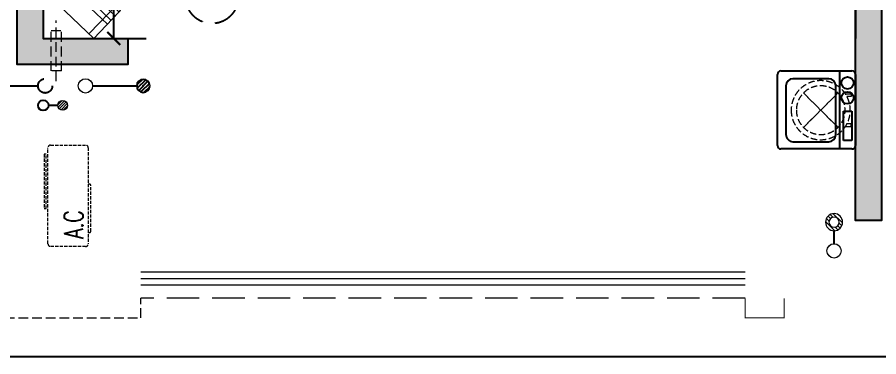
# Model space of a CAD drawing. Extents: x 2803505 to 5851001, y -1372902 to 24339.
# Drawn here: x 3452412 to 3459041, y -770086 to -767473 of the extents above; entities that cross this region are included whole.
import ezdxf

# ---------------------------------------------------------------- set-up
doc = ezdxf.new("R2010")
doc.units = 0
doc.header["$LTSCALE"] = 1000
doc.header["$MEASUREMENT"] = 0
for name, pattern in [('$1$DASH', [0.35, 0.25, -0.1]), ('A户型$0$DASH', [0.35, 0.25, -0.1]), ('DASH', [0.35, 0.25, -0.1]), ('HIDDEN', [0.375, 0.25, -0.125])]:
    doc.linetypes.add(name, pattern=pattern)
doc.layers.get('0').update_dxf_attribs({"linetype": 'CONTINUOUS'})
doc.layers.get('Defpoints').update_dxf_attribs({"linetype": 'CONTINUOUS'})
for name, color, linetype in [('!!电气', 1, 'CONTINUOUS'), ('5fur', 175, 'CONTINUOUS'), ('COLU', 7, 'CONTINUOUS'), ('LVTRY', 252, 'CONTINUOUS'), ('S-砼墙填充', 251, 'CONTINUOUS'), ('VPIPE-凝结', 150, 'CONTINUOUS'), ('VPIPE-雨水', 4, 'DASH'), ('看线', 185, 'CONTINUOUS')]:
    doc.layers.add(name, color=color, linetype=linetype)
for name, color, linetype, lineweight in [('EQUIP_地漏', 7, 'CONTINUOUS', 18), ('VPIPE-废水', 31, 'TG_F', 18), ('WINDOW', 146, 'CONTINUOUS', 20), ('平面-栏杆', 56, 'CONTINUOUS', 15), ('平面-看线', 252, 'CONTINUOUS', 15), ('平面-空调室内机', 176, 'CONTINUOUS', 9), ('平面-空调预留孔', 252, 'CONTINUOUS', 15), ('粉刷', 251, 'CONTINUOUS', 9)]:
    doc.layers.add(name, color=color, linetype=linetype, lineweight=lineweight)
doc.styles.add('_TCH_DIM', font='SIMPLEX', dxfattribs={"bigfont": 'GBCBIG'})
doc.styles.get("Standard").update_dxf_attribs({"font": 'gbenor.shx', "bigfont": 'gbcbig.shx'})
doc.styles.add('TG_LINETYPE', font='SIMPLEX', dxfattribs={"width": 0.8, "height": 3, "bigfont": 'HZTXT'})
doc.linetypes.add('TG_F', pattern='A,2,-0.3,["F",TG_LINETYPE,S=0.1,R=0,X=-0.23,Y=-0.15],0', length=2.3)
doc.dimstyles.get("Standard").update_dxf_attribs({"dimscale": 100, "dimtxt": 3.5, "dimasz": 1, "dimexe": 2.5, "dimexo": 3, "dimgap": 1.5, "dimtad": 1, "dimdec": 0, "dimzin": 0, "dimdsep": 46, "dimtxsty": 'Standard', "dimblk": 'ARCHTICK', "dimcen": 0.09, "dimadec": 0, "dimazin": 0, "dimtfac": 1, "dimtdec": 0, "dimtix": 1, "dimtmove": 2, "dimatfit": 3, "dimfxl": 1, "dimtolj": 1, "dimtzin": 0, "dimarcsym": 0})

# ---------------------------------------------------------------- blocks, each defined once
blk = doc.blocks.new('dfgdfgsf')
at = {"layer": '5fur', "color": 252, "linetype": 'A户型$0$DASH'}
blk.add_circle((2096543.1, -1254987.2), 207.8, dxfattribs=at)
blk = doc.blocks.new('$lvtry$00000171')
for p, q in [((-74.2, 10.6), (-10.6, 74.2)), ((-69.8, -27.4), (27.4, 69.8)), ((-53, -53), (53, 53)), ((-27.4, -69.8), (69.8, 27.4)), ((10.6, -74.2), (74.2, -10.6))]:
    blk.add_line(p, q)
blk.add_circle((0, 0), 75)
blk.add_point((0, 0))
blk = doc.blocks.new('$TwtSys$00000141')
at = {"color": 252}
for p, q in [((-47.1, 3.8), (-5, 45.9)), ((-47.1, 3.8), (-5, 45.9)), ((-43.6, -17.5), (17.5, 43.6)), ((-43.6, -17.5), (17.5, 43.6)), ((-33.2, -33.2), (33.2, 33.2)), ((-33.2, -33.2), (33.2, 33.2)), ((-16.2, -43.5), (43.8, 16.4)), ((-16.2, -43.5), (43.8, 16.4)), ((5.7, -46.1), (46.1, -5.7)), ((5.7, -46.1), (46.1, -5.7))]:
    blk.add_line(p, q, dxfattribs=at)
blk.add_circle((0, 0), 47, dxfattribs=at)
blk.add_circle((0, 0), 47, dxfattribs=at)
blk = doc.blocks.new('rtyryrtyeeretee')
at = {"layer": '平面-空调预留孔', "color": 252, "linetype": 'DASH', "ltscale": 0.1}
for p, q in [((669748.9, 343882), (669748.9, 343872)), ((669758.9, 343862), (670111.7, 343862)), ((670121.7, 343872), (670121.7, 343882))]:
    blk.add_line(p, q, dxfattribs=at)
blk.add_lwpolyline([(670402, 343882), (669662, 343882, -0.414214), (669642, 343902), (669642, 344172, -0.414214), (669662, 344192), (670402, 344192, -0.414214), (670422, 344172), (670422, 343902, -0.414214)], format="xyb", close=True, dxfattribs=at)
blk.add_lwpolyline([(670352.8, 344221.1), (669933, 344221.1), (669933, 344206), (670352.8, 344206)], close=True, dxfattribs=at)
for centre, start, end in [((669758.9, 343872), 180, 270), ((670111.7, 343872), 270, 0)]:
    blk.add_arc(centre, 10, start, end, dxfattribs=at)
at = {"layer": '平面-空调预留孔', "color": 252, "linetype": 'DASH', "ltscale": 0.1, "style": '_TCH_DIM', "width": 0.705882}
blk.add_text('A.C', height=146.88, dxfattribs=at).set_placement((669701.4, 343921.6))
blk = doc.blocks.new('RECTANG')
for p, q in [((1, 1), (0, 1)), ((0, 1), (0, 0)), ((1, 0), (1, 1)), ((0, 0), (1, 0))]:
    blk.add_line(p, q)
blk = doc.blocks.new('洗衣机')
at = {"layer": 'LVTRY'}
for p, q in [((3790993.7, 243444.5), (3790993.7, 242899.1)), ((3791567.4, 243472.1), (3791021, 243472.1)), ((3791116.5, 243472.1), (3791116.5, 242871.5)), ((3791594.6, 242899.1), (3791594.6, 243444.5)), ((3791145.1, 242982.5), (3791145.1, 243358)), ((3791199, 243412.7), (3791474.9, 243412.7)), ((3791528.8, 243358), (3791528.8, 242982.5)), ((3791474.9, 242927.8), (3791199, 242927.8)), ((3791021, 242871.5), (3791567.4, 242871.5))]:
    blk.add_line(p, q, dxfattribs=at)
at = {"layer": 'LVTRY', "extrusion": (0, 0, -1)}
for centre, major_axis, start_param, end_param in [((3791021, 243444.5), (0, 27.6), -1.570796, 0), ((3791055.1, 243379.8), (0, 46.9), 3.141593, 9.424778), ((3791567.4, 243444.5), (0, 27.6), 0, 1.570796), ((3791199, 243358), (0, 54.7), 4.712389, 6.283185), ((3791474.9, 243358), (0, 54.7), 0, 1.570796), ((3791055.1, 243265.7), (0, 46.9), 3.141593, 9.424778), ((3791199, 242982.5), (0, 54.7), 3.141593, 4.712389), ((3791474.9, 242982.5), (0, 54.7), 1.570796, 3.141593), ((3791021, 242899.1), (0, 27.6), 3.141593, 4.712389), ((3791567.4, 242899.1), (0, 27.6), 1.570796, 3.141593)]:
    blk.add_ellipse(centre, major_axis=major_axis, ratio=0.986385, start_param=start_param, end_param=end_param, dxfattribs=at)
at = {"layer": 'LVTRY', "xscale": 63.25620569481588, "yscale": 224.5369532744355, "zscale": 64.12934308941763, "rotation": 180}
blk.add_blockref('RECTANG', (3791085.2, 243162.4), dxfattribs=at)
blk = doc.blocks.new('$TwtSys$00000543')
at = {"color": 252}
for p, q in [((-93.6, -8.5), (8.5, 93.6)), ((-8.5, -93.6), (93.6, 8.5)), ((12.5, 55), (41.7, 84.2)), ((39.9, 39.9), (66.5, 66.5)), ((55, 12.5), (84.2, 41.7)), ((-84.2, -41.7), (-55, -12.5)), ((-66.5, -66.5), (-39.9, -39.9)), ((-41.7, -84.2), (-12.5, -55))]:
    blk.add_line(p, q, dxfattribs=at)
for radius in [94, 56.4]:
    blk.add_circle((0, 0), radius, dxfattribs=at)
blk = doc.blocks.new('dnfhfn')
at = {"color": 252, "linetype": '$1$DASH', "ltscale": 0.2}
for p, q in [((101.9, 462.7, 0), (121.9, 462.7, 0)), ((101.9, 417.2, 0), (101.9, 462.7, 0)), ((121.9, 462.7, 0), (121.9, 429, 0)), ((353.1, 462.7, 0), (333.1, 462.7, 0)), ((333.1, 462.7, 0), (333.1, 429, 0)), ((353.1, 417.2, 0), (353.1, 462.7, 0))]:
    blk.add_line(p, q, dxfattribs=at)
at = {"color": 252, "linetype": '$1$DASH', "ltscale": 0.2, "elevation": 0}
for points in [[(94.9, 360.1), (94.9, 360.1), (360.1, 94.9), (360.1, 94.9)], [(360.1, 360.1), (94.9, 94.9), (94.9, 94.9), (360.1, 360.1)]]:
    blk.add_lwpolyline(points, close=True, dxfattribs=at)
at = {"color": 252, "linetype": '$1$DASH', "ltscale": 0.2}
for radius in [227.5, 187.5]:
    blk.add_circle((227.5, 227.5, 0), radius, dxfattribs=at)
blk = doc.blocks.new('dasdasf1sa2f31as32f')
at = {"color": 8}
for p, q in [((-116, 585.6), (43.3, 640.5)), ((82.7, 476.6), (43.3, 640.5)), ((-22.8, 585.5), (-116, 585.6)), ((-22.8, 585.5), (-73.4, 493.2)), ((32.4, 555.1), (-18.1, 462.9)), ((82.7, 476.6), (32.4, 555.1)), ((-473.5, 259.7), (-339.5, 504)), ((-269.8, 524.3), (-427.7, 236.5)), ((114.7, 208.4), (-359.1, 468.2)), ((134.6, 245.5), (-338.8, 505.1)), ((-269.8, 524.3), (113.7, 314)), ((-31.3, 504.4), (-73.4, 493.2)), ((-18.1, 462.9), (-31.3, 504.4)), ((92.6, 168.8), (-380.9, 428.5)), ((72.3, 131.9), (-401.1, 391.6)), ((113.7, 314), (-44.2, 26.2)), ((0, 0), (-473.5, 259.7)), ((134, 244.4), (0, 0))]:
    blk.add_line(p, q, dxfattribs=at)
for centre, start, end in [((-294.5, 479.4), 61.25933, 151.25933), ((89, 269), 331.25933, 61.25933)]:
    blk.add_arc(centre, 51.3, start, end, dxfattribs=at)
blk = doc.blocks.new('GDGDGRD')
at = {"layer": 'S-砼墙填充'}
h = blk.add_hatch(color=252, dxfattribs=at)
h.dxf.hatch_style = 1
h.paths.add_polyline_path([(442866.6, 288915.4), (442666.6, 288915.4), (442666.6, 288515.4), (442016.6, 288515.4), (442016.6, 288315.4), (442866.6, 288315.4)])
h = blk.add_hatch(color=252, dxfattribs=at)
h.dxf.hatch_style = 1
h.paths.add_polyline_path([(436416.5, 288315.4), (436416.5, 288565.4), (436416.5, 288765.4), (436416.5, 288515.4), (436416.5, 288815.4), (436216.5, 288815.4), (436216.5, 287115.4), (436416.5, 287115.4)])
at = {"layer": 'COLU', "color": 252}
for points in [[(442866.6, 288915.4), (442666.6, 288915.4), (442666.6, 288515.4), (442016.6, 288515.4), (442016.6, 288315.4), (442866.6, 288315.4)], [(436416.5, 288315.4), (436416.5, 288565.4), (436416.5, 288765.4), (436416.5, 288515.4), (436416.5, 288815.4), (436216.5, 288815.4), (436216.5, 287115.4), (436416.5, 287115.4), (436416.5, 288315.4)]]:
    blk.add_lwpolyline(points, close=True, dxfattribs=at)
blk = doc.blocks.new('dongkong')
at = {"layer": '平面-空调预留孔', "color": 8, "linetype": 'HIDDEN', "ltscale": 0.3}
for p, q in [((-603796, 210899.9), (-603796, 210431.5)), ((-603836, 210821), (-603836, 210510.8)), ((-603836, 210821), (-603756, 210821)), ((-603756, 210821), (-603756, 210510.8))]:
    blk.add_line(p, q, dxfattribs=at)
blk.add_lwpolyline([(-603756, 210510.8), (-603836, 210510.8)], dxfattribs=at)
blk = doc.blocks.new('A$C100F5A36')
at = {"color": 252, "const_width": 8}
blk.add_lwpolyline([(45152.5, -18982.4), (45152.5, -19132.4), (45452.5, -19132.4), (45452.5, -18982.4)], dxfattribs=at)
at = {"layer": 'VPIPE-凝结', "color": 252}
blk.add_line((39352.5, -17347.4), (39712.5, -17347.4), dxfattribs=at)
at = {"layer": 'VPIPE-凝结', "color": 252, "ltscale": 0.1}
blk.add_line((40132.5, -17347.4), (40472.5, -17347.4), dxfattribs=at)
for points in [[(39864.9, -17497.4), (39792.5, -17497.4)], [(45837.5, -18562.4), (45837.5, -18462.4)]]:
    blk.add_lwpolyline(points, dxfattribs=at)
at = {"layer": 'VPIPE-凝结', "color": 252}
blk.add_circle((39752.5, -17497.4), 40, dxfattribs=at)
at = {"layer": 'VPIPE-废水', "color": 252}
for centre in [(40077.5, -17347.4), (45837.5, -18617.4)]:
    blk.add_circle(centre, 55, dxfattribs=at)
at = {"layer": 'VPIPE-雨水', "color": 252}
blk.add_circle((39767.5, -17347.4), 55, dxfattribs=at)
at = {"layer": '平面-栏杆', "color": 252}
for points in [[(45152.5, -18832.4), (40502.5, -18832.4)], [(45152.5, -18882.4), (40502.5, -18882.4)]]:
    blk.add_lwpolyline(points, dxfattribs=at)
at = {"layer": '平面-看线', "color": 252}
blk.add_lwpolyline([(45152.5, -18782.4), (40502.5, -18782.4)], dxfattribs=at)
at = {"layer": '平面-看线', "color": 252, "linetype": 'DASH', "ltscale": 0.3}
blk.add_lwpolyline([(39352.5, -18982.4), (39352.5, -19132.4), (40502.5, -19132.4), (40502.5, -18982.4)], dxfattribs=at)
at = {"layer": '平面-看线', "color": 252, "linetype": 'DASH'}
blk.add_lwpolyline([(45152.5, -18982.4), (40502.5, -18982.4)], dxfattribs=at)
at = {"layer": '看线', "color": 252}
blk.add_lwpolyline([(59402.5, -18232.4), (59402.5, -19432.4), (39052.5, -19432.4), (39052.5, -17932.4), (36802.5, -17932.4)], dxfattribs=at)
at = {"color": 252, "xscale": -1}
blk.add_blockref('GDGDGRD', (482419, -305497.8), dxfattribs=at)
at = {"color": 252, "rotation": 90.00000000000001}
blk.add_blockref('rtyryrtyeeretee', (383981, -688225.3), dxfattribs=at)
at = {"layer": 'EQUIP_地漏', "color": 252, "xscale": -0.8, "yscale": -0.8, "zscale": 0.8, "rotation": 180}
blk.add_blockref('$TwtSys$00000141', (39902.5, -17497.4), dxfattribs=at)
at = {"layer": 'EQUIP_地漏', "color": 252, "xscale": -0.7000000000000001, "yscale": 0.7000000000000001, "zscale": 0.7000000000000001}
blk.add_blockref('$TwtSys$00000543', (45837.5, -18396.6), dxfattribs=at)
at = {"layer": 'LVTRY', "color": 252, "xscale": -0.6666666667107825, "yscale": 0.6666666667107825, "rotation": 90.00000000602213}
blk.add_blockref('$lvtry$00000171', (40522.5, -17347.4), dxfattribs=at)
at = {"layer": 'WINDOW', "color": 252, "xscale": -1}
blk.add_blockref('dfgdfgsf', (2137594, 1238329.8), dxfattribs=at)
at = {"layer": '平面-空调室内机', "color": 252, "ltscale": 0.3, "rotation": 180}
blk.add_blockref('dongkong', (-563943.6, 193588.3), dxfattribs=at)
at = {"layer": '平面-空调预留孔', "color": 252, "rotation": 344.9999999966897}
blk.add_blockref('dasdasf1sa2f31as32f', (40142.6, -16982.4), dxfattribs=at)
at = {"layer": '平面-空调预留孔', "color": 252, "xscale": -1, "rotation": 270.000000000007}
blk.add_blockref('dnfhfn', (45507.4, -17762.1, 0), dxfattribs=at)
at = {"layer": '粉刷', "color": 252, "xscale": -1}
blk.add_blockref('洗衣机', (3836996.2, -260704.8), dxfattribs=at)
blk = doc.blocks.new('_ArchTick')
at = {"color": 0, "linetype": 'ByBlock', "const_width": 0.15}
blk.add_lwpolyline([(-0.5, -0.5), (0.5, 0.5)], dxfattribs=at)
blk = doc.blocks.new('*D432')
at = {"layer": '!!电气', "color": 0, "lineweight": -2, "transparency": 16777216}
for p, q in [((3452712.1, -765836), (3453404.8, -765836)), ((3453154.8, -767636), (3453154.8, -765836)), ((3452712.1, -767636), (3453404.8, -767636))]:
    blk.add_line(p, q, dxfattribs=at)
at = {"layer": 'Defpoints', "color": 0, "transparency": 16777216}
for p in [(3452412.1, -765836), (3453154.8, -765836), (3452412.1, -767636)]:
    blk.add_point(p, dxfattribs=at)
at = {"layer": '!!电气', "color": 0, "lineweight": -2, "transparency": 16777216, "xscale": 100, "yscale": 100, "zscale": 100}
for p, rotation in [((3453154.8, -765836), 90), ((3453154.8, -767636), 270)]:
    blk.add_blockref('_ArchTick', p, dxfattribs=dict(at, rotation=rotation))
at = {"layer": '!!电气', "color": 0, "transparency": 16777216, "insert": (3452829.8, -766736), "char_height": 350, "attachment_point": 5, "rotation": 90}
blk.add_mtext('\\A1;1800', dxfattribs=at)

msp = doc.modelspace()

# ---------------------------------------------------------------- block references
at = {"layer": '!!电气'}
msp.add_blockref('A$C100F5A36', (3412859.7, -750653.6), dxfattribs=at)

# ---------------------------------------------------------------- next in the draw order: dimensions: what is measured, and where the dimension line sits
at = {"layer": '!!电气', "color": 1}
dim = msp.add_linear_dim(base=(3453154.8, -765836), p1=(3452412.1, -767636), p2=(3452412.1, -765836), angle=90, dimstyle='Standard', override={"dimzin": 8}, dxfattribs=at)
dim.commit()
dim.dimension.update_dxf_attribs({"geometry": '*D432', "text_midpoint": (3452829.8, -766736)})

doc.saveas('drawing.dxf')
